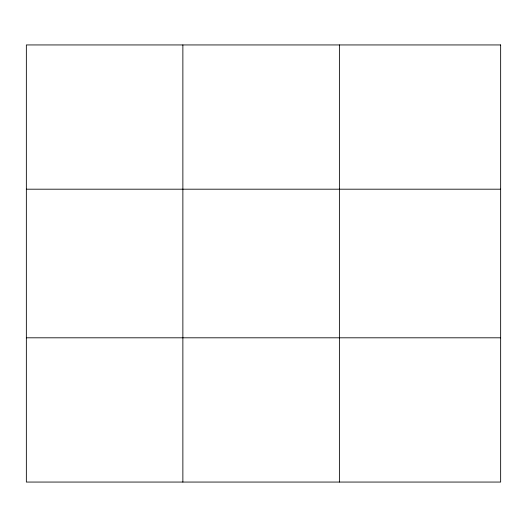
<?xml version="1.0" encoding="UTF-8"?>
<svg xmlns="http://www.w3.org/2000/svg" width="527" height="527" viewBox="0 0 527 527"><rect width="100%" height="100%" fill="white"/><g stroke="black" fill="none" stroke-linecap="round" stroke-linejoin="round"><path stroke-width="0.79" d="M182.869 44.94L182.869 482.06M339.388 44.94L339.388 482.06M26.35 189.193L500.65 189.193M26.35 337.807L500.65 337.807M500.65 44.94L500.65 482.06L26.35 482.06L26.35 44.94L500.65 44.94"/></g></svg>
